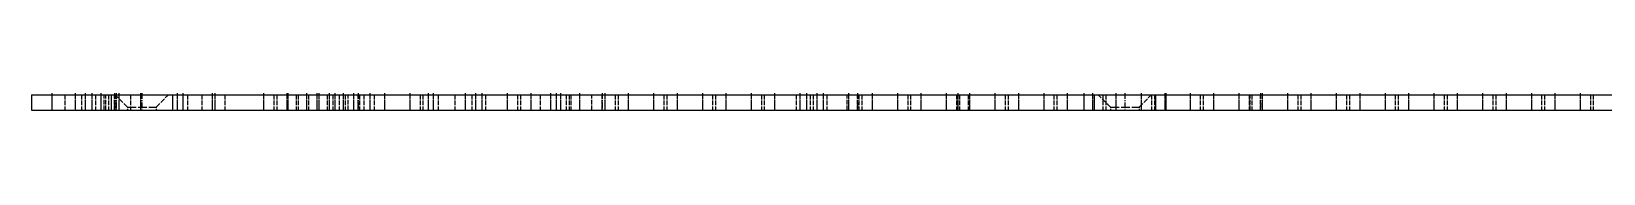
# Model space of a CAD drawing. Extents: x 440 to 1086, y 366 to 680.
# Drawn here: x 439.7 to 593.3, y 597.8 to 599.6 of the extents above; entities that cross this region are included whole.
import ezdxf

# ---------------------------------------------------------------- set-up
doc = ezdxf.new("R2010")
doc.units = 0
doc.linetypes.add('DASHDOT', pattern=[18.5, 12, -3, 0.5, -3])
doc.linetypes.add('DASHED', pattern=[15, 12, -3])
doc.layers.get('0').update_dxf_attribs({"linetype": 'CONTINUOUS'})

msp = doc.modelspace()

# ---------------------------------------------------------------- linework, layer by layer
at = {"color": 7, "ltscale": 0.05}
for p, q in [((439.72464, 599.439087), (441.72464, 599.439087)), ((439.72464, 597.939087), (441.72464, 597.939087))]:
    msp.add_line(p, q, dxfattribs=at)
at = {"color": 7, "ltscale": 0.0375}
for p, q in [((439.72464, 599.439087), (439.72464, 597.939087)), ((441.72464, 599.439087), (441.72464, 597.939087)), ((446.5, 599.439087), (446.5, 597.939087)), ((447.5, 599.439087), (447.5, 597.939087)), ((453.5, 599.439087), (453.5, 597.939087)), ((454.5, 599.439087), (454.5, 597.939087)), ((542.5, 599.439087), (542.5, 597.939087)), ((543.5, 599.439087), (543.5, 597.939087)), ((549.5, 599.439087), (549.5, 597.939087)), ((550.5, 599.439087), (550.5, 597.939087))]:
    msp.add_line(p, q, dxfattribs=at)
at = {"color": 1, "linetype": 'DASHDOT', "ltscale": 0.045015}
for p, q in [((441.72464, 599.589111), (441.72464, 597.788513)), ((443.980652, 599.589111), (443.980652, 597.788513)), ((444.980652, 599.589111), (444.980652, 597.788513)), ((445.624634, 599.589111), (445.624634, 597.788513)), ((446.5, 599.589111), (446.5, 597.788513)), ((447.834167, 599.589111), (447.834167, 597.788513)), ((448.00589, 599.589111), (448.00589, 597.788513)), ((448.260162, 599.589111), (448.260162, 597.788513)), ((450.387177, 599.589111), (450.387177, 597.788513)), ((450.5, 599.589111), (450.5, 597.788513)), ((453.95929, 599.589111), (453.95929, 597.788513)), ((454.5, 599.589111), (454.5, 597.788513)), ((457.359375, 599.589111), (457.359375, 597.788513)), ((457.625488, 599.589111), (457.625488, 597.788513)), ((462.386597, 599.589111), (462.386597, 597.788513)), ((464.674622, 599.589111), (464.674622, 597.788513)), ((464.767883, 599.589111), (464.767883, 597.788513)), ((466.592834, 599.589111), (466.592834, 597.788513)), ((467.592834, 599.589111), (467.592834, 597.788513)), ((467.793152, 599.589111), (467.793152, 597.788513)), ((468.793152, 599.589111), (468.793152, 597.788513)), ((469.36026, 599.589111), (469.36026, 597.788513)), ((470.174133, 599.589111), (470.174133, 597.788513)), ((471.174133, 599.589111), (471.174133, 597.788513)), ((471.646667, 599.589111), (471.646667, 597.788513)), ((472.759583, 599.589111), (472.759583, 597.788513)), ((474.199799, 599.589111), (474.199799, 597.788513)), ((476.675476, 599.589111), (476.675476, 597.788513)), ((478.459381, 599.589111), (478.459381, 597.788513)), ((478.96228, 599.589111), (478.96228, 597.788513)), ((482.080627, 599.589111), (482.080627, 597.788513)), ((483.080627, 599.589111), (483.080627, 597.788513)), ((483.72464, 599.589111), (483.72464, 597.788513)), ((486.199097, 599.589111), (486.199097, 597.788513)), ((486.20047, 599.589111), (486.20047, 597.788513)), ((488.487274, 599.589111), (488.487274, 597.788513)), ((490.405334, 599.589111), (490.405334, 597.788513)), ((490.961487, 599.589111), (490.961487, 597.788513)), ((491.405334, 599.589111), (491.405334, 597.788513)), ((493.249786, 599.589111), (493.249786, 597.788513)), ((495.45929, 599.589111), (495.45929, 597.788513)), ((495.725494, 599.589111), (495.725494, 597.788513)), ((498.012268, 599.589111), (498.012268, 597.788513)), ((500.486481, 599.589111), (500.486481, 597.788513)), ((502.774628, 599.589111), (502.774628, 597.788513)), ((505.250458, 599.589111), (505.250458, 597.788513)), ((507.537262, 599.589111), (507.537262, 597.788513)), ((510.011475, 599.589111), (510.011475, 597.788513)), ((512.299805, 599.589111), (512.299805, 597.788513)), ((514.775513, 599.589111), (514.775513, 597.788513)), ((515.417725, 599.589111), (515.417725, 597.788513)), ((516.417725, 599.589111), (516.417725, 597.788513)), ((517.062256, 599.589111), (517.062256, 597.788513)), ((519.536499, 599.589111), (519.536499, 597.788513)), ((520.394775, 599.589111), (520.394775, 597.788513)), ((521.824646, 599.589111), (521.824646, 597.788513)), ((524.300476, 599.589111), (524.300476, 597.788513)), ((526.58728, 599.589111), (526.58728, 597.788513)), ((529.061462, 599.589111), (529.061462, 597.788513)), ((530.199951, 599.589111), (530.199951, 597.788513)), ((531.349792, 599.589111), (531.349792, 597.788513)), ((533.8255, 599.589111), (533.8255, 597.788513)), ((536.112305, 599.589111), (536.112305, 597.788513)), ((538.586487, 599.589111), (538.586487, 597.788513)), ((540.874634, 599.589111), (540.874634, 597.788513)), ((542.5, 599.589111), (542.5, 597.788513)), ((543.350464, 599.589111), (543.350464, 597.788513)), ((545.637268, 599.589111), (545.637268, 597.788513)), ((546.5, 599.589111), (546.5, 597.788513)), ((548.111511, 599.589111), (548.111511, 597.788513)), ((550.39978, 599.589111), (550.39978, 597.788513)), ((550.5, 599.589111), (550.5, 597.788513)), ((552.875488, 599.589111), (552.875488, 597.788513)), ((555.162292, 599.589111), (555.162292, 597.788513)), ((557.636475, 599.589111), (557.636475, 597.788513)), ((559.753418, 599.589111), (559.753418, 597.788513)), ((559.924622, 599.589111), (559.924622, 597.788513)), ((562.400452, 599.589111), (562.400452, 597.788513)), ((564.687256, 599.589111), (564.687256, 597.788513)), ((567.161499, 599.589111), (567.161499, 597.788513)), ((569.449829, 599.589111), (569.449829, 597.788513)), ((571.925476, 599.589111), (571.925476, 597.788513)), ((574.21228, 599.589111), (574.21228, 597.788513)), ((576.686462, 599.589111), (576.686462, 597.788513)), ((578.974609, 599.589111), (578.974609, 597.788513)), ((581.450439, 599.589111), (581.450439, 597.788513)), ((583.737305, 599.589111), (583.737305, 597.788513)), ((586.211487, 599.589111), (586.211487, 597.788513)), ((588.499817, 599.589111), (588.499817, 597.788513)), ((590.975464, 599.589111), (590.975464, 597.788513))]:
    msp.add_line(p, q, dxfattribs=at)
at = {"color": 7, "ltscale": 0.119384}
for p, q in [((441.72464, 599.439087), (446.5, 599.439087)), ((441.72464, 597.939087), (446.5, 597.939087))]:
    msp.add_line(p, q, dxfattribs=at)
at = {"color": 2, "linetype": 'DASHED', "ltscale": 0.0375}
for p, q in [((441.72464, 599.439087), (441.72464, 597.939087)), ((442.980652, 599.439087), (442.980652, 597.939087)), ((443.980652, 599.439087), (443.980652, 597.939087)), ((443.980652, 599.439087), (443.980652, 597.939087)), ((443.980652, 599.439087), (443.980652, 597.939087)), ((443.980652, 599.439087), (443.980652, 597.939087)), ((443.980652, 599.439087), (443.980652, 597.939087)), ((443.980652, 599.439087), (443.980652, 597.939087)), ((443.980652, 599.439087), (443.980652, 597.939087)), ((443.980652, 599.439087), (443.980652, 597.939087)), ((444.624634, 599.439087), (444.624634, 597.939087)), ((444.980652, 599.439087), (444.980652, 597.939087)), ((444.980652, 599.439087), (444.980652, 597.939087)), ((444.980652, 599.439087), (444.980652, 597.939087)), ((444.980652, 599.439087), (444.980652, 597.939087)), ((444.980652, 599.439087), (444.980652, 597.939087)), ((444.980652, 599.439087), (444.980652, 597.939087)), ((444.980652, 599.439087), (444.980652, 597.939087)), ((444.980652, 599.439087), (444.980652, 597.939087)), ((445.624634, 599.439087), (445.624634, 597.939087)), ((445.624634, 599.439087), (445.624634, 597.939087)), ((445.980652, 599.439087), (445.980652, 597.939087)), ((446.5, 599.439087), (446.5, 597.939087)), ((446.834167, 597.939087), (446.834167, 599.439087)), ((447.00589, 597.939087), (447.00589, 599.439087)), ((447.260162, 599.439087), (447.260162, 597.939087)), ((447.834167, 597.939087), (447.834167, 599.439087)), ((447.834167, 597.939087), (447.834167, 599.439087)), ((448.00589, 597.939087), (448.00589, 599.439087)), ((448.00589, 597.939087), (448.00589, 599.439087)), ((448.260162, 599.439087), (448.260162, 597.939087)), ((448.260162, 599.439087), (448.260162, 597.939087)), ((449.387177, 599.439087), (449.387177, 597.939087)), ((450.387177, 599.439087), (450.387177, 597.939087)), ((450.387177, 599.439087), (450.387177, 597.939087)), ((453.95929, 599.439087), (453.95929, 597.939087)), ((453.95929, 599.439087), (453.95929, 597.939087)), ((454.5, 599.439087), (454.5, 597.939087)), ((454.95929, 599.439087), (454.95929, 597.939087)), ((456.359375, 599.439087), (456.359375, 597.939087)), ((457.359375, 599.439087), (457.359375, 597.939087)), ((457.359375, 599.439087), (457.359375, 597.939087)), ((457.625488, 599.439087), (457.625488, 597.939087)), ((457.625488, 599.439087), (457.625488, 597.939087)), ((458.625488, 599.439087), (458.625488, 597.939087)), ((462.386597, 599.439087), (462.386597, 597.939087)), ((462.386597, 599.439087), (462.386597, 597.939087)), ((462.386597, 599.439087), (462.386597, 597.939087)), ((462.386597, 599.439087), (462.386597, 597.939087)), ((463.386597, 599.439087), (463.386597, 597.939087)), ((463.674622, 599.439087), (463.674622, 597.939087)), ((464.674622, 599.439087), (464.674622, 597.939087)), ((464.674622, 599.439087), (464.674622, 597.939087)), ((464.767883, 599.439087), (464.767883, 597.939087)), ((464.767883, 599.439087), (464.767883, 597.939087)), ((465.592834, 599.439087), (465.592834, 597.939087)), ((465.767883, 599.439087), (465.767883, 597.939087)), ((466.592834, 599.439087), (466.592834, 597.939087)), ((466.592834, 599.439087), (466.592834, 597.939087)), ((466.793152, 599.439087), (466.793152, 597.939087)), ((467.592834, 599.439087), (467.592834, 597.939087)), ((467.592834, 599.439087), (467.592834, 597.939087)), ((467.793152, 599.439087), (467.793152, 597.939087)), ((467.793152, 599.439087), (467.793152, 597.939087)), ((468.592834, 599.439087), (468.592834, 597.939087)), ((468.793152, 599.439087), (468.793152, 597.939087)), ((468.793152, 599.439087), (468.793152, 597.939087)), ((469.174133, 599.439087), (469.174133, 597.939087)), ((469.36026, 599.439087), (469.36026, 597.939087)), ((469.36026, 599.439087), (469.36026, 597.939087)), ((469.793152, 599.439087), (469.793152, 597.939087)), ((470.174133, 599.439087), (470.174133, 597.939087)), ((470.174133, 599.439087), (470.174133, 597.939087)), ((470.36026, 599.439087), (470.36026, 597.939087)), ((470.646667, 597.939087), (470.646667, 599.439087)), ((471.174133, 599.439087), (471.174133, 597.939087)), ((471.174133, 599.439087), (471.174133, 597.939087)), ((471.646667, 597.939087), (471.646667, 599.439087)), ((471.646667, 597.939087), (471.646667, 599.439087)), ((471.759583, 599.439087), (471.759583, 597.939087)), ((472.174133, 599.439087), (472.174133, 597.939087)), ((472.759583, 599.439087), (472.759583, 597.939087)), ((472.759583, 599.439087), (472.759583, 597.939087)), ((473.199799, 599.439087), (473.199799, 597.939087)), ((474.199799, 599.439087), (474.199799, 597.939087)), ((474.199799, 599.439087), (474.199799, 597.939087)), ((476.675476, 599.439087), (476.675476, 597.939087)), ((476.675476, 599.439087), (476.675476, 597.939087)), ((477.675476, 599.439087), (477.675476, 597.939087)), ((477.96228, 599.439087), (477.96228, 597.939087)), ((478.459381, 599.439087), (478.459381, 597.939087)), ((478.459381, 599.439087), (478.459381, 597.939087)), ((478.96228, 599.439087), (478.96228, 597.939087)), ((478.96228, 599.439087), (478.96228, 597.939087)), ((479.459381, 599.439087), (479.459381, 597.939087)), ((481.080627, 599.439087), (481.080627, 597.939087)), ((482.080627, 599.439087), (482.080627, 597.939087)), ((482.080627, 599.439087), (482.080627, 597.939087)), ((482.72464, 599.439087), (482.72464, 597.939087)), ((483.080627, 599.439087), (483.080627, 597.939087)), ((483.080627, 599.439087), (483.080627, 597.939087)), ((483.72464, 599.439087), (483.72464, 597.939087)), ((483.72464, 599.439087), (483.72464, 597.939087)), ((484.080627, 599.439087), (484.080627, 597.939087)), ((486.199097, 599.439087), (486.199097, 597.939087)), ((486.199097, 599.439087), (486.199097, 597.939087)), ((486.20047, 599.439087), (486.20047, 597.939087)), ((486.20047, 599.439087), (486.20047, 597.939087)), ((487.20047, 599.439087), (487.20047, 597.939087)), ((487.487274, 599.439087), (487.487274, 597.939087)), ((488.487274, 599.439087), (488.487274, 597.939087)), ((488.487274, 599.439087), (488.487274, 597.939087)), ((489.405334, 599.439087), (489.405334, 597.939087)), ((490.405334, 599.439087), (490.405334, 597.939087)), ((490.405334, 599.439087), (490.405334, 597.939087)), ((490.961487, 599.439087), (490.961487, 597.939087)), ((490.961487, 599.439087), (490.961487, 597.939087)), ((491.405334, 599.439087), (491.405334, 597.939087)), ((491.405334, 599.439087), (491.405334, 597.939087)), ((491.961487, 599.439087), (491.961487, 597.939087)), ((492.249786, 599.439087), (492.249786, 597.939087)), ((492.405334, 599.439087), (492.405334, 597.939087)), ((493.249786, 599.439087), (493.249786, 597.939087)), ((493.249786, 599.439087), (493.249786, 597.939087)), ((494.45929, 597.939087), (494.45929, 599.439087)), ((495.45929, 597.939087), (495.45929, 599.439087)), ((495.45929, 597.939087), (495.45929, 599.439087)), ((495.725494, 599.439087), (495.725494, 597.939087)), ((495.725494, 599.439087), (495.725494, 597.939087)), ((496.725494, 599.439087), (496.725494, 597.939087)), ((497.012268, 599.439087), (497.012268, 597.939087)), ((498.012268, 599.439087), (498.012268, 597.939087)), ((498.012268, 599.439087), (498.012268, 597.939087)), ((500.486481, 599.439087), (500.486481, 597.939087)), ((500.486481, 599.439087), (500.486481, 597.939087)), ((501.486481, 599.439087), (501.486481, 597.939087)), ((501.774628, 599.439087), (501.774628, 597.939087)), ((502.774628, 599.439087), (502.774628, 597.939087)), ((502.774628, 599.439087), (502.774628, 597.939087)), ((505.250458, 599.439087), (505.250458, 597.939087)), ((505.250458, 599.439087), (505.250458, 597.939087)), ((506.250458, 599.439087), (506.250458, 597.939087)), ((506.537262, 599.439087), (506.537262, 597.939087)), ((507.537262, 599.439087), (507.537262, 597.939087)), ((507.537262, 599.439087), (507.537262, 597.939087)), ((510.011475, 599.439087), (510.011475, 597.939087)), ((510.011475, 599.439087), (510.011475, 597.939087)), ((510.011475, 599.439087), (510.011475, 597.939087)), ((510.011475, 599.439087), (510.011475, 597.939087)), ((511.011475, 599.439087), (511.011475, 597.939087)), ((511.299805, 599.439087), (511.299805, 597.939087)), ((512.299805, 599.439087), (512.299805, 597.939087)), ((512.299805, 599.439087), (512.299805, 597.939087)), ((514.417725, 599.439087), (514.417725, 597.939087)), ((514.775513, 599.439087), (514.775513, 597.939087)), ((514.775513, 599.439087), (514.775513, 597.939087)), ((515.417725, 599.439087), (515.417725, 597.939087)), ((515.417725, 599.439087), (515.417725, 597.939087)), ((515.775513, 599.439087), (515.775513, 597.939087)), ((516.062256, 599.439087), (516.062256, 597.939087)), ((516.417725, 599.439087), (516.417725, 597.939087)), ((516.417725, 599.439087), (516.417725, 597.939087)), ((517.062256, 599.439087), (517.062256, 597.939087)), ((517.062256, 599.439087), (517.062256, 597.939087)), ((517.417725, 599.439087), (517.417725, 597.939087)), ((519.394775, 597.939087), (519.394775, 599.439087)), ((519.536499, 599.439087), (519.536499, 597.939087)), ((519.536499, 599.439087), (519.536499, 597.939087)), ((520.394775, 597.939087), (520.394775, 599.439087)), ((520.394775, 597.939087), (520.394775, 599.439087)), ((520.536499, 599.439087), (520.536499, 597.939087)), ((520.824646, 599.439087), (520.824646, 597.939087)), ((521.824646, 599.439087), (521.824646, 597.939087)), ((521.824646, 599.439087), (521.824646, 597.939087)), ((524.300476, 599.439087), (524.300476, 597.939087)), ((524.300476, 599.439087), (524.300476, 597.939087)), ((525.300476, 599.439087), (525.300476, 597.939087)), ((525.58728, 599.439087), (525.58728, 597.939087)), ((526.58728, 599.439087), (526.58728, 597.939087)), ((526.58728, 599.439087), (526.58728, 597.939087)), ((529.061462, 599.439087), (529.061462, 597.939087)), ((529.061462, 599.439087), (529.061462, 597.939087)), ((530.061462, 599.439087), (530.061462, 597.939087)), ((530.199951, 599.439087), (530.199951, 597.939087)), ((530.199951, 599.439087), (530.199951, 597.939087)), ((530.349792, 599.439087), (530.349792, 597.939087)), ((531.199951, 599.439087), (531.199951, 597.939087)), ((531.349792, 599.439087), (531.349792, 597.939087)), ((531.349792, 599.439087), (531.349792, 597.939087)), ((533.8255, 599.439087), (533.8255, 597.939087)), ((533.8255, 599.439087), (533.8255, 597.939087)), ((534.8255, 599.439087), (534.8255, 597.939087)), ((535.112305, 599.439087), (535.112305, 597.939087)), ((536.112305, 599.439087), (536.112305, 597.939087)), ((536.112305, 599.439087), (536.112305, 597.939087)), ((538.586487, 599.439087), (538.586487, 597.939087)), ((538.586487, 599.439087), (538.586487, 597.939087)), ((539.586487, 599.439087), (539.586487, 597.939087)), ((539.874634, 599.439087), (539.874634, 597.939087)), ((540.874634, 599.439087), (540.874634, 597.939087)), ((540.874634, 599.439087), (540.874634, 597.939087)), ((542.5, 599.439087), (542.5, 597.939087)), ((543.350464, 599.439087), (543.350464, 597.939087)), ((543.350464, 599.439087), (543.350464, 597.939087)), ((544.350464, 599.439087), (544.350464, 597.939087)), ((544.637268, 599.439087), (544.637268, 597.939087)), ((545.637268, 599.439087), (545.637268, 597.939087)), ((545.637268, 599.439087), (545.637268, 597.939087)), ((548.111511, 599.439087), (548.111511, 597.939087)), ((548.111511, 599.439087), (548.111511, 597.939087)), ((549.111511, 599.439087), (549.111511, 597.939087)), ((549.39978, 599.439087), (549.39978, 597.939087)), ((550.39978, 599.439087), (550.39978, 597.939087)), ((550.39978, 599.439087), (550.39978, 597.939087)), ((550.5, 599.439087), (550.5, 597.939087)), ((552.875488, 599.439087), (552.875488, 597.939087)), ((552.875488, 599.439087), (552.875488, 597.939087)), ((553.875488, 599.439087), (553.875488, 597.939087)), ((554.162292, 599.439087), (554.162292, 597.939087)), ((555.162292, 599.439087), (555.162292, 597.939087)), ((555.162292, 599.439087), (555.162292, 597.939087)), ((557.636475, 599.439087), (557.636475, 597.939087)), ((557.636475, 599.439087), (557.636475, 597.939087)), ((558.636475, 599.439087), (558.636475, 597.939087)), ((558.753418, 597.939087), (558.753418, 599.439087)), ((558.924622, 599.439087), (558.924622, 597.939087)), ((559.753418, 597.939087), (559.753418, 599.439087)), ((559.753418, 597.939087), (559.753418, 599.439087)), ((559.924622, 599.439087), (559.924622, 597.939087)), ((559.924622, 599.439087), (559.924622, 597.939087)), ((562.400452, 599.439087), (562.400452, 597.939087)), ((562.400452, 599.439087), (562.400452, 597.939087)), ((563.400452, 599.439087), (563.400452, 597.939087)), ((563.687256, 599.439087), (563.687256, 597.939087)), ((564.687256, 599.439087), (564.687256, 597.939087)), ((564.687256, 599.439087), (564.687256, 597.939087)), ((567.161499, 599.439087), (567.161499, 597.939087)), ((567.161499, 599.439087), (567.161499, 597.939087)), ((568.161499, 599.439087), (568.161499, 597.939087)), ((568.449829, 599.439087), (568.449829, 597.939087)), ((569.449829, 599.439087), (569.449829, 597.939087)), ((569.449829, 599.439087), (569.449829, 597.939087)), ((571.925476, 599.439087), (571.925476, 597.939087)), ((571.925476, 599.439087), (571.925476, 597.939087)), ((572.925476, 599.439087), (572.925476, 597.939087)), ((573.21228, 599.439087), (573.21228, 597.939087)), ((574.21228, 599.439087), (574.21228, 597.939087)), ((574.21228, 599.439087), (574.21228, 597.939087)), ((576.686462, 599.439087), (576.686462, 597.939087)), ((576.686462, 599.439087), (576.686462, 597.939087)), ((577.686462, 599.439087), (577.686462, 597.939087)), ((577.974609, 599.439087), (577.974609, 597.939087)), ((578.974609, 599.439087), (578.974609, 597.939087)), ((578.974609, 599.439087), (578.974609, 597.939087)), ((581.450439, 599.439087), (581.450439, 597.939087)), ((581.450439, 599.439087), (581.450439, 597.939087)), ((582.450439, 599.439087), (582.450439, 597.939087)), ((582.737305, 599.439087), (582.737305, 597.939087)), ((583.737305, 599.439087), (583.737305, 597.939087)), ((583.737305, 599.439087), (583.737305, 597.939087)), ((586.211487, 599.439087), (586.211487, 597.939087)), ((586.211487, 599.439087), (586.211487, 597.939087)), ((587.211487, 599.439087), (587.211487, 597.939087)), ((587.499817, 599.439087), (587.499817, 597.939087)), ((588.499817, 599.439087), (588.499817, 597.939087)), ((588.499817, 599.439087), (588.499817, 597.939087)), ((590.975342, 599.439087), (590.975342, 597.939087)), ((590.975342, 599.439087), (590.975342, 597.939087)), ((590.975464, 599.439087), (590.975464, 597.939087)), ((590.975464, 599.439087), (590.975464, 597.939087)), ((591.975464, 599.439087), (591.975464, 597.939087)), ((592.262268, 599.439087), (592.262268, 597.939087))]:
    msp.add_line(p, q, dxfattribs=at)
at = {"color": 7, "ltscale": 0.025}
for p, q in [((446.5, 599.439087), (447.5, 599.439087)), ((453.5, 599.439087), (454.5, 599.439087)), ((542.5, 599.439087), (543.5, 599.439087)), ((549.5, 599.439087), (550.5, 599.439087)), ((446.5, 597.939087), (447.5, 597.939087)), ((453.5, 597.939087), (454.5, 597.939087)), ((542.5, 597.939087), (543.5, 597.939087)), ((549.5, 597.939087), (550.5, 597.939087))]:
    msp.add_line(p, q, dxfattribs=at)
at = {"color": 7, "ltscale": 0.15}
for p, q in [((447.5, 599.439087), (453.5, 599.439087)), ((543.5, 599.439087), (549.5, 599.439087)), ((447.5, 597.939087), (453.5, 597.939087)), ((543.5, 597.939087), (549.5, 597.939087))]:
    msp.add_line(p, q, dxfattribs=at)
at = {"color": 2, "linetype": 'DASHED', "ltscale": 0.042426}
for p, q in [((449.100006, 598.239075), (447.900024, 599.439087)), ((449.100006, 598.239075), (447.900024, 599.439087)), ((451.900024, 598.239075), (453.100006, 599.439087)), ((451.900024, 598.239075), (453.100006, 599.439087))]:
    msp.add_line(p, q, dxfattribs=at)
at = {"color": 7}
for p, q in [((454.5, 599.439087), (542.5, 599.439087)), ((550.5, 599.439087), (638.5, 599.439087)), ((454.5, 597.939087), (542.5, 597.939087)), ((550.5, 597.939087), (638.5, 597.939087))]:
    msp.add_line(p, q, dxfattribs=at)
at = {"color": 2, "linetype": 'DASHED', "ltscale": 0.042427}
for p, q in [((545.100037, 598.239075), (543.900024, 599.439087)), ((545.100037, 598.239075), (543.900024, 599.439087)), ((547.900024, 598.239075), (549.100037, 599.439087)), ((547.900024, 598.239075), (549.100037, 599.439087))]:
    msp.add_line(p, q, dxfattribs=at)
at = {"color": 2, "linetype": 'DASHED', "ltscale": 0.0075}
for p, q in [((449.100006, 598.239075), (449.100006, 597.939087)), ((449.100006, 598.239075), (449.100006, 597.939087)), ((451.900024, 598.239075), (451.900024, 597.939087)), ((451.900024, 598.239075), (451.900024, 597.939087)), ((545.100037, 598.239075), (545.100037, 597.939087)), ((545.100037, 598.239075), (545.100037, 597.939087)), ((547.900024, 598.239075), (547.900024, 597.939087)), ((547.900024, 598.239075), (547.900024, 597.939087))]:
    msp.add_line(p, q, dxfattribs=at)
at = {"color": 2, "linetype": 'DASHED', "ltscale": 0.07}
for p, q in [((449.100006, 598.239075), (451.900024, 598.239075)), ((449.100006, 598.239075), (451.900024, 598.239075)), ((449.100006, 598.239075), (451.900024, 598.239075)), ((449.100006, 598.239075), (451.900024, 598.239075)), ((545.100037, 598.239075), (547.900024, 598.239075)), ((545.100037, 598.239075), (547.900024, 598.239075)), ((545.100037, 598.239075), (547.900024, 598.239075)), ((545.100037, 598.239075), (547.900024, 598.239075))]:
    msp.add_line(p, q, dxfattribs=at)

doc.saveas('drawing.dxf')
